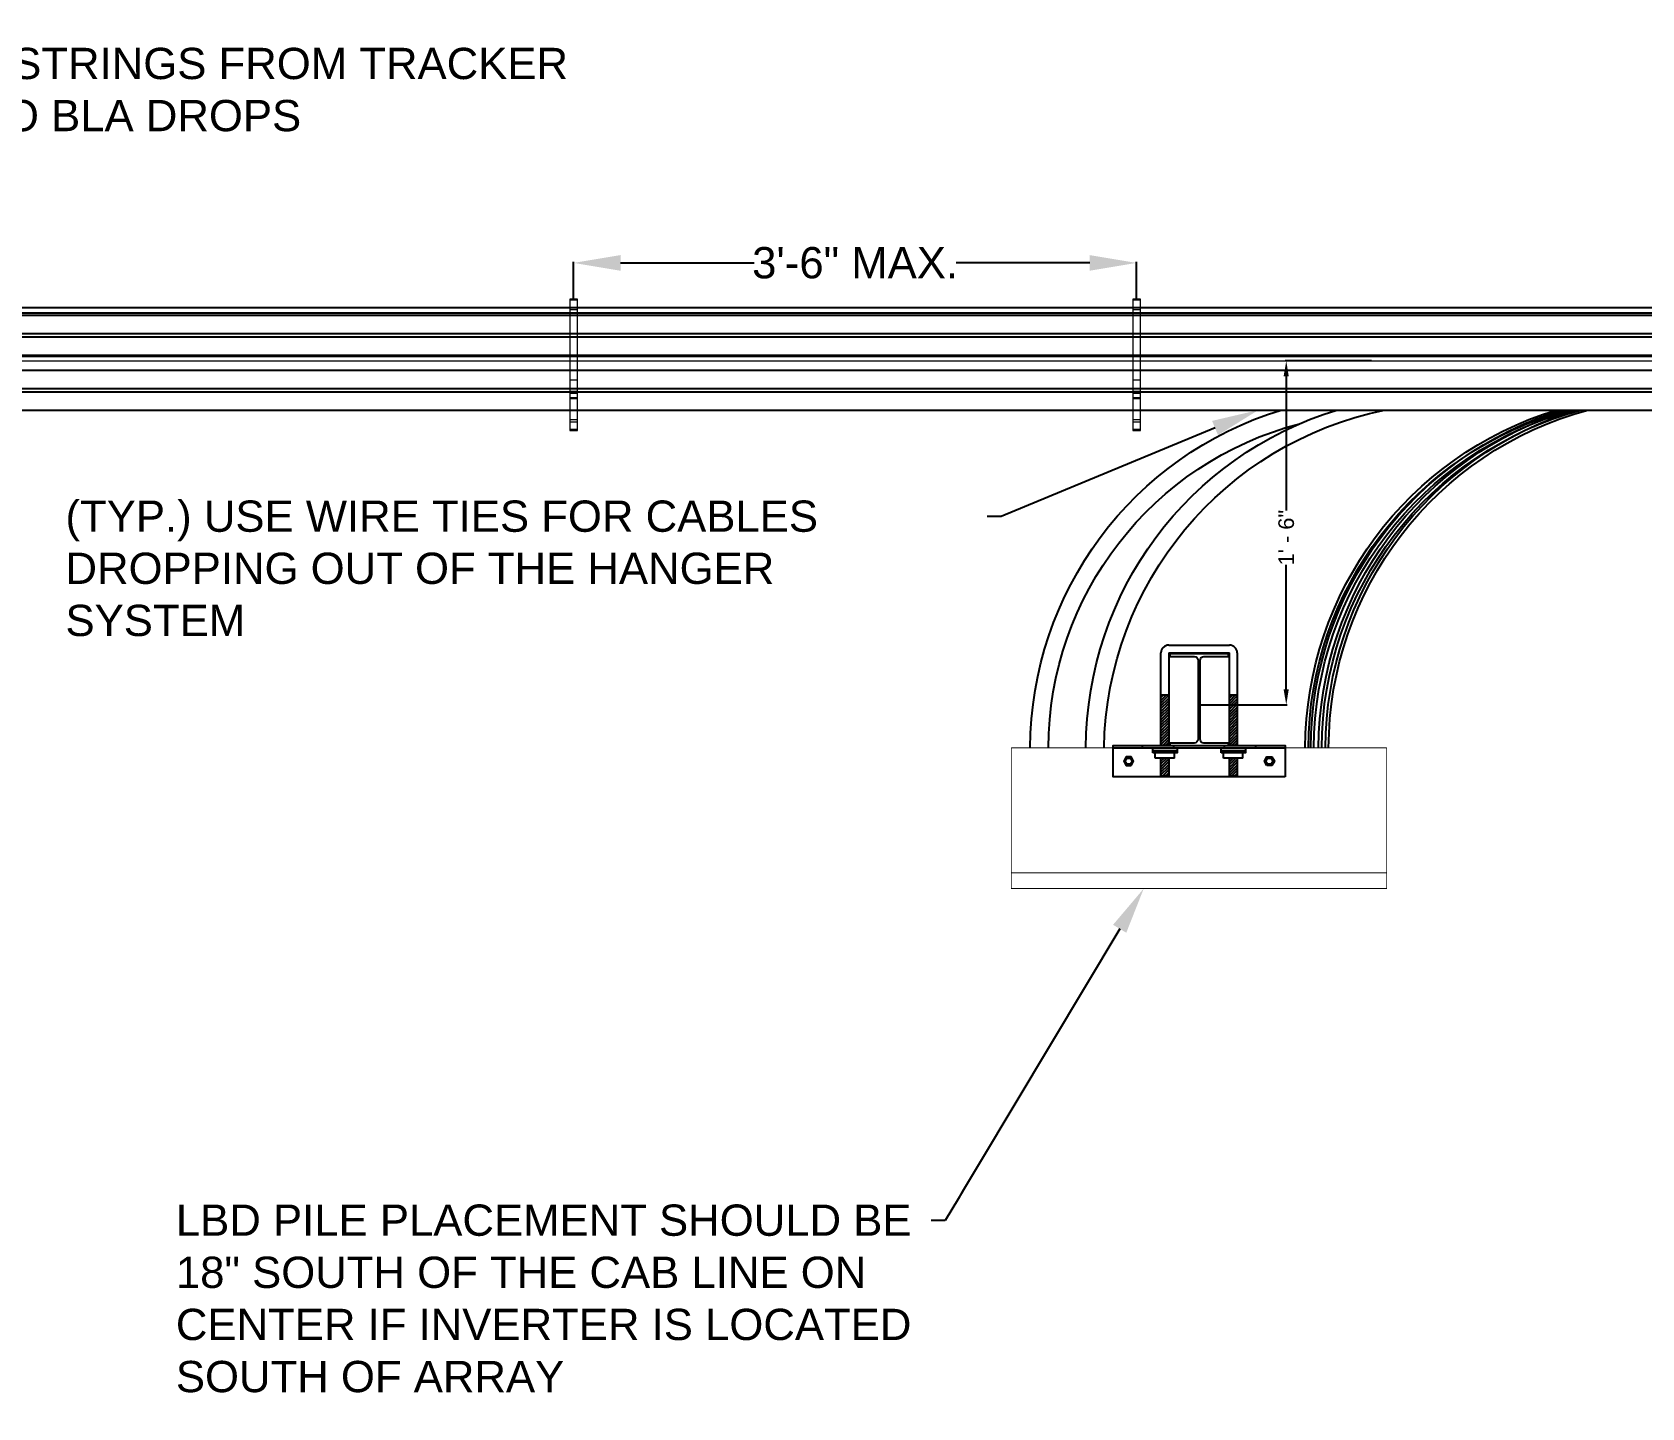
# Model space of a CAD drawing. Header units: inches. Extents: x -1851 to 6314, y -1304 to 4687.
# Drawn here: x 1596.1 to 1699, y 1823.1 to 1911 of the extents above; entities that cross this region are included whole.
import ezdxf
from ezdxf import colors
from ezdxf.entities.mleader import LeaderData, LeaderLine
from ezdxf.math import Vec2, Vec3

# ---------------------------------------------------------------- set-up
doc = ezdxf.new("R2010")
doc.units = ezdxf.units.IN
doc.header["$MEASUREMENT"] = 0
for name, color, linetype in [('DC FEEEDERS', 1, 'Continuous'), ('DC STRING CABLES', 30, 'Continuous'), ('E-COMB-BOX', 41, 'Continuous'), ('G-ANNO-TEXT', 1, 'Continuous'), ('G-TEXT', 7, 'Continuous'), ('S-BOLT', 93, 'Continuous'), ('S-STEL-ANGL', 3, 'Continuous'), ('WIRE MANAGEMENT', 4, 'Continuous')]:
    doc.layers.add(name, color=color, linetype=linetype)
doc.styles.add('NEI-A', font='arial.ttf')
doc.dimstyles.new('NEI-A', dxfattribs={"dimtxt": 0.1, "dimasz": 0.125, "dimexe": 0.0625, "dimexo": 0.0625, "dimgap": 0.0625, "dimtad": 0, "dimtih": 1, "dimtoh": 1, "dimdec": 4, "dimzin": 3, "dimdsep": 46, "dimlunit": 4, "dimtxsty": 'NEI-A', "dimcen": 0, "dimadec": 0, "dimazin": 0, "dimtfac": 0.75, "dimtdec": 4, "dimtofl": 0, "dimtmove": 0, "dimatfit": 3, "dimfxl": 1, "dimfrac": 1, "dimtolj": 1, "dimtzin": 0, "dimarcsym": 0})

# ---------------------------------------------------------------- blocks, each defined once
blk = doc.blocks.new('BracketAngle_BottomView')
for p, q in [((81.54, 214.54), (70.54, 214.54)), ((72.41, 214.54), (72.41, 214.4)), ((74.41, 214.54), (74.41, 214.4)), ((77.66, 214.54), (77.66, 214.4)), ((79.66, 214.54), (79.66, 214.4))]:
    blk.add_line(p, q)
for points in [[(70.54, 216.4), (81.54, 216.4), (81.54, 214.4), (70.54, 214.4)], [(71.7, 215.68), (71.85, 215.4), (71.7, 215.13), (71.38, 215.13), (71.22, 215.4), (71.38, 215.68)], [(80.38, 215.68), (80.22, 215.4), (80.38, 215.13), (80.7, 215.13), (80.85, 215.4), (80.7, 215.68)]]:
    blk.add_lwpolyline(points, close=True)
for centre in [(71.54, 215.4), (80.54, 215.4)]:
    blk.add_circle(centre, 0.2)
blk = doc.blocks.new('*D78')
at = {"layer": 'Defpoints', "color": 0, "transparency": 16777216}
for p in [(1666.73, 1896.28), (1630.73, 1893.96), (1666.73, 1893.96)]:
    blk.add_point(p, dxfattribs=at)
at = {"layer": 'G-ANNO-TEXT', "color": 0, "lineweight": -2, "transparency": 16777216}
for p, q in [((1630.73, 1894.02), (1630.73, 1896.34)), ((1633.73, 1896.28), (1642.27, 1896.28)), ((1663.73, 1896.28), (1655.2, 1896.28)), ((1666.73, 1894.02), (1666.73, 1896.34))]:
    blk.add_line(p, q, dxfattribs=at)
at = {"layer": 'G-ANNO-TEXT', "color": 0, "transparency": 16777216}
for points in [[(1633.73, 1896.78), (1633.73, 1895.78), (1630.73, 1896.28)], [(1663.73, 1896.78), (1663.73, 1895.78), (1666.73, 1896.28)]]:
    blk.add_solid(points, dxfattribs=at)
at = {"layer": 'G-ANNO-TEXT', "color": 0, "transparency": 16777216, "insert": (1648.73, 1896.28), "char_height": 2, "attachment_point": 5, "style": 'NEI-A'}
blk.add_mtext('\\A1;3\'-6" MAX.', dxfattribs=at)
blk = doc.blocks.new('*D80')
at = {"layer": 'Defpoints', "color": 0, "transparency": 16777216}
for p in [(1681.82, 1890.02, 0.12), (1670.79, 1868.01), (1676.3, 1868.01)]:
    blk.add_point(p, dxfattribs=at)
at = {"layer": 'G-ANNO-TEXT', "color": 0, "lineweight": -2, "transparency": 16777216}
for p, q in [((1681.76, 1890.02), (1676.24, 1890.02)), ((1676.3, 1889.02), (1676.3, 1880.44)), ((1676.3, 1869.01), (1676.3, 1876.98)), ((1670.85, 1868.01), (1676.36, 1868.01))]:
    blk.add_line(p, q, dxfattribs=at)
at = {"layer": 'G-ANNO-TEXT', "color": 0, "transparency": 16777216}
for points in [[(1676.13, 1889.02), (1676.46, 1889.02), (1676.3, 1890.02)], [(1676.13, 1869.01), (1676.46, 1869.01), (1676.3, 1868.01)]]:
    blk.add_solid(points, dxfattribs=at)
at = {"layer": 'G-ANNO-TEXT', "color": 0, "transparency": 16777216, "insert": (1676.3, 1878.71), "char_height": 1, "attachment_point": 5, "rotation": 90, "style": 'NEI-A'}
blk.add_mtext('\\A1;1\' - 6"', dxfattribs=at)

msp = doc.modelspace()

# ---------------------------------------------------------------- hatches: boundary and pattern name
at = {"layer": 'S-BOLT'}
h = msp.add_hatch(dxfattribs=at)
h.set_pattern_fill('ANSI31', color=256)
h.set_pattern_definition([(45, (1649.22437, 1797.26906), (-0.08838835, 0.08838835), [])])
h.paths.add_polyline_path([(1673.16187, 1868.6513), (1672.66187, 1868.6513), (1672.66187, 1865.40906), (1673.16187, 1865.40906)])
h.paths.add_polyline_path([(1673.16187, 1864.60851), (1672.66187, 1864.60851), (1672.66187, 1863.44646), (1673.16187, 1863.44646)])
h.paths.add_polyline_path([(1668.78687, 1864.61085), (1668.28687, 1864.61085), (1668.28687, 1863.4488), (1668.78687, 1863.4488)])
h.paths.add_polyline_path([(1668.28687, 1868.6513), (1668.28687, 1865.40906), (1668.78687, 1865.40906), (1668.78687, 1868.6513)])

# ---------------------------------------------------------------- linework, layer by layer
at = {"layer": 'DC FEEEDERS'}
for points in [[(1553.76854, 1892.93021), (1787.6802, 1892.93021)], [(1558.20684, 1891.77021), (1782.97449, 1891.77021)], [(1558.20684, 1891.54827), (1782.97449, 1891.54827)], [(1558.20684, 1890.38827), (1782.97449, 1890.38827)], [(1558.20684, 1889.41087), (1782.97449, 1889.41087)], [(1558.20684, 1888.25087), (1782.97449, 1888.25087)], [(1558.20684, 1888.02893), (1782.97449, 1888.02893)], [(1558.20684, 1886.86893), (1782.97449, 1886.86893)]]:
    msp.add_lwpolyline(points, dxfattribs=at)
for points in [[(1659.93382, 1865.26906, -0.329466328), (1675.98425, 1886.86893, -0.098766988)], [(1663.49027, 1865.26906, -0.329466328), (1679.5407, 1886.86893, -0.098766988)], [(1664.65027, 1865.26613, -0.351802848), (1682.58799, 1886.86893, -0.329466328)], [(1661.09381, 1865.26613, -0.340666175), (1677.15416, 1885.99403, -0.329466328)]]:
    msp.add_lwpolyline(points, format="xyb", dxfattribs=at)
at = {"layer": 'DC STRING CABLES', "flags": 128}
for points in [[(1780.61759, 1893.40453), (1594.98274, 1893.40453)], [(1781.15391, 1893.07207), (1594.98274, 1893.07207)]]:
    msp.add_lwpolyline(points, dxfattribs=at)
for points in [[(1677.51667, 1865.26906, -0.329466328), (1693.5671, 1886.86893, -0.329466328)], [(1677.71667, 1865.26856, -0.338048409), (1694.29131, 1886.86893, -0.329466328)], [(1677.8713, 1865.26906, -0.329466328), (1693.92173, 1886.86893, -0.329466328)], [(1678.0713, 1865.26856, -0.338048409), (1694.64595, 1886.86893, -0.329466328)], [(1678.3678, 1865.26906, -0.329466328), (1694.41823, 1886.86893, -0.329466328)], [(1678.5678, 1865.26856, -0.338048409), (1695.14245, 1886.86893, -0.329466328)], [(1678.81111, 1865.26906, -0.329466328), (1694.86154, 1886.86893, -0.329466328)], [(1679.01111, 1865.26856, -0.338048409), (1695.58575, 1886.86893, -0.329466328)]]:
    msp.add_lwpolyline(points, format="xyb", dxfattribs=at)
at = {"layer": 'E-COMB-BOX', "color": 30, "const_width": 0.05}
for points in [[(1658.72437, 1865.26906), (1658.72437, 1856.26906), (1682.72437, 1856.26906), (1682.72437, 1865.26906)], [(1682.72437, 1865.26906), (1658.72437, 1865.26906)], [(1658.72437, 1857.26906), (1682.72437, 1857.26906)]]:
    msp.add_lwpolyline(points, dxfattribs=at)
at = {"layer": 'G-TEXT', "flags": 128}
msp.add_lwpolyline([(1668.84937, 1865.40906), (1672.59937, 1865.40906), (1672.59937, 1865.57406), (1671.03887, 1865.57406, -0.414213562), (1670.78887, 1865.82406), (1670.78887, 1870.85906, -0.414213562), (1671.03887, 1871.10906), (1672.59937, 1871.10906), (1672.59937, 1871.27406), (1668.84937, 1871.27406), (1668.84937, 1871.10906), (1670.40987, 1871.10906, -0.414213562), (1670.65987, 1870.85906), (1670.65987, 1865.82406, -0.414213562), (1670.40987, 1865.57406), (1668.84937, 1865.57406), (1668.84937, 1865.40906)], format="xyb", dxfattribs=at)
at = {"layer": 'S-BOLT'}
for p, q in [((1668.78687, 1871.8388), (1672.66187, 1871.8388)), ((1668.78687, 1871.3388), (1672.66187, 1871.3388)), ((1667.7586, 1864.93885), (1667.7586, 1865.26906)), ((1668.53687, 1864.93885), (1668.69459, 1865.10396)), ((1668.68271, 1864.93885), (1668.84044, 1865.10396)), ((1672.1336, 1864.93651), (1672.1336, 1865.26672)), ((1672.91187, 1864.93651), (1673.06959, 1865.10162)), ((1673.05771, 1864.93651), (1673.21544, 1865.10162)), ((1667.92076, 1864.61085), (1667.92076, 1864.93885)), ((1669.15298, 1864.61085), (1667.92076, 1864.61085)), ((1669.15298, 1864.61085), (1669.15298, 1864.93885)), ((1672.29576, 1864.60851), (1672.29576, 1864.93651)), ((1673.52798, 1864.60851), (1672.29576, 1864.60851)), ((1673.52798, 1864.60851), (1673.52798, 1864.93651))]:
    msp.add_line(p, q, dxfattribs=at)
for points in [[(1668.78687, 1871.3388), (1668.78687, 1865.40906), (1668.28687, 1865.40906), (1668.28687, 1871.3388)], [(1673.16187, 1871.3388), (1673.16187, 1865.40906), (1672.66187, 1865.40906), (1672.66187, 1871.3388)], [(1668.28687, 1868.6513), (1668.78687, 1868.6513)], [(1672.66187, 1868.6513), (1673.16187, 1868.6513)], [(1667.7586, 1865.26906), (1669.31513, 1865.26906)], [(1669.31513, 1865.26906), (1669.31513, 1864.93885), (1667.7586, 1864.93885)], [(1667.7586, 1865.10396), (1669.31513, 1865.10396)], [(1672.1336, 1865.26672), (1673.69013, 1865.26672)], [(1673.69013, 1865.26672), (1673.69013, 1864.93651), (1672.1336, 1864.93651)], [(1672.1336, 1865.10162), (1673.69013, 1865.10162)], [(1668.78687, 1864.61085), (1668.78687, 1863.4488), (1668.28687, 1863.4488), (1668.28687, 1864.61085)], [(1673.16187, 1864.60851), (1673.16187, 1863.44646), (1672.66187, 1863.44646), (1672.66187, 1864.60851)]]:
    msp.add_lwpolyline(points, dxfattribs=at)
for centre, start, end in [((1668.78687, 1871.3388), 90, 180), ((1672.66187, 1871.3388), 0, 90)]:
    msp.add_arc(centre, 0.5, start, end, dxfattribs=at)
at = {"layer": 'WIRE MANAGEMENT', "color": 4, "linetype": 'Continuous', "lineweight": 18, "elevation": 0.11854, "flags": 128}
for points in [[(1630.98274, 1893.95505), (1630.48274, 1893.95505), (1630.48274, 1885.55505), (1630.98274, 1885.55505)], [(1666.98274, 1893.95505), (1666.48274, 1893.95505), (1666.48274, 1885.55505), (1666.98274, 1885.55505)]]:
    msp.add_lwpolyline(points, close=True, dxfattribs=at)
for points in [[(1630.98274, 1893.95505), (1630.48274, 1893.95505)], [(1630.98274, 1893.89396), (1630.48274, 1893.89396)], [(1666.98274, 1893.95505), (1666.48274, 1893.95505)], [(1666.98274, 1893.89396), (1666.48274, 1893.89396)], [(1630.98274, 1893.41046), (1630.48274, 1893.41046)], [(1630.98274, 1893.28239), (1630.48274, 1893.28239)], [(1666.98274, 1893.41046), (1666.48274, 1893.41046)], [(1666.98274, 1893.28239), (1666.48274, 1893.28239)], [(1558.20684, 1890.30149), (1782.97449, 1890.30149)], [(1558.20684, 1890.02342), (1782.97449, 1890.02342)], [(1630.98274, 1889.37224), (1630.48274, 1889.37224)], [(1630.98274, 1888.78998), (1630.48274, 1888.78998)], [(1666.98274, 1889.37224), (1666.48274, 1889.37224)], [(1666.98274, 1888.78998), (1666.48274, 1888.78998)], [(1630.98274, 1888.06378), (1630.48274, 1888.06378)], [(1630.98274, 1887.9282), (1630.48274, 1887.9282)], [(1630.98274, 1887.64312), (1630.48274, 1887.64312)], [(1666.98274, 1888.06378), (1666.48274, 1888.06378)], [(1666.98274, 1887.9282), (1666.48274, 1887.9282)], [(1666.98274, 1887.64312), (1666.48274, 1887.64312)], [(1630.98274, 1887.58189), (1630.48274, 1887.58189)], [(1666.98274, 1887.58189), (1666.48274, 1887.58189)], [(1630.98274, 1886.24077), (1630.48274, 1886.24077)], [(1630.98274, 1886.10519), (1630.48274, 1886.10519)], [(1630.98274, 1885.61613), (1630.48274, 1885.61613)], [(1630.98274, 1885.55505), (1630.48274, 1885.55505)], [(1666.98274, 1886.24077), (1666.48274, 1886.24077)], [(1666.98274, 1886.10519), (1666.48274, 1886.10519)], [(1666.98274, 1885.61613), (1666.48274, 1885.61613)], [(1666.98274, 1885.55505), (1666.48274, 1885.55505)]]:
    msp.add_lwpolyline(points, dxfattribs=at)

# ---------------------------------------------------------------- block references
at = {"layer": 'S-STEL-ANGL', "rotation": 180}
msp.add_blockref('BracketAngle_BottomView', (1746.76144, 2079.81301), dxfattribs=at)

# ---------------------------------------------------------------- dimensions: what is measured, and where the dimension line sits
at = {"layer": 'G-ANNO-TEXT'}
dim = msp.add_linear_dim(base=(1666.73274, 1896.27597, 0.11854), p1=(1630.73274, 1893.95505, 0.11854), p2=(1666.73274, 1893.95505, 0.11854), text='3\'-6" MAX.', dimstyle='NEI-A', override={"dimtxt": 2, "dimasz": 3}, dxfattribs=at)
dim.commit()
dim.dimension.update_dxf_attribs({"geometry": '*D78', "text_midpoint": (1648.73274, 1896.27597, 0.11854)})

# ---------------------------------------------------------------- next in the draw order: leaders
ml = msp.add_multileader_mtext('Standard', dxfattribs=at)
ml.set_content('(TYP.) DC STRINGS FROM TRACKER TABLES TO BLA DROPS', color=256, style='NEI-A')
ml.set_leader_properties()
ml.build(insert=Vec2(0, 0))
ml.multileader.update_dxf_attribs({"dogleg_length": 0.89968, "arrow_head_size": 3})
ctx = ml.context
ctx.base_point, ctx.char_height, ctx.arrow_head_size, ctx.landing_gap_size, ctx.plane_origin = Vec3(1579.63981, 1909.01958), 2, 3, 1.53573, Vec3(1627.67686, 1864.48346)
notes = []
notes.append((ctx, [(0, (1, 1, 0), (1578.74013, 1909.01958), (1, 0), 0.89968, [(0, [(1562.68436, 1893.40266)], 0, [])])]))
ctx.mtext.insert, ctx.mtext.width, ctx.mtext.flow_direction = Vec3(1581.17554, 1910.03663), 49.1905321, 5
ctx.mtext.has_bg_fill, ctx.mtext.bg_color, ctx.mtext.bg_scale_factor, ctx.mtext.bg_transparency, ctx.mtext.use_window_bg_color = 1, -1073741824, 1.5, 0, 1
ml = msp.add_multileader_mtext('Standard', dxfattribs=at)
ml.set_content('\\pxql,t3.00005;(TYP.) USE WIRE TIES FOR CABLES DROPPING OUT OF THE HANGER SYSTEM', color=256, style='NEI-A')
ml.set_leader_properties()
ml.build(insert=Vec2(0, 0))
ml.multileader.update_dxf_attribs({"dogleg_length": 3.07146, "arrow_head_size": 3})
ctx = ml.context
ctx.base_point, ctx.char_height, ctx.arrow_head_size, ctx.landing_gap_size, ctx.plane_origin = Vec3(1596.93953, 1880.06606), 2, 3, 1.53573, Vec3(2400.91099, 1325.4458)
ctx.text_align_type = 2
notes.append((ctx, [(1, (1, 1, 0), (1658.07575, 1880.06606), (-1, 0), 0.89968, [(1, [(1674.51686, 1886.86893)], 0, [])])]))
ctx.mtext.insert, ctx.mtext.width, ctx.mtext.alignment, ctx.mtext.flow_direction = Vec3(1655.64033, 1881.08311), 57.4006276, 3, 5
ctx.mtext.has_bg_fill, ctx.mtext.bg_color, ctx.mtext.bg_scale_factor, ctx.mtext.bg_transparency, ctx.mtext.use_window_bg_color = 1, -1073741824, 1.5, 0, 1
ml = msp.add_multileader_mtext('Standard', dxfattribs=at)
ml.set_content('LBD PILE PLACEMENT SHOULD BE 18" SOUTH OF THE CAB LINE ON CENTER IF INVERTER IS LOCATED SOUTH OF ARRAY', color=256, style='NEI-A')
ml.set_leader_properties()
ml.build(insert=Vec2(0, 0))
ml.multileader.update_dxf_attribs({"dogleg_length": 0.89968, "arrow_head_size": 3})
ctx = ml.context
ctx.base_point, ctx.char_height, ctx.arrow_head_size, ctx.landing_gap_size, ctx.plane_origin = Vec3(1603.76206, 1835.04073), 2, 3, 1.53573, Vec3(1649.54809, 1790.50462)
notes.append((ctx, [(1, (1, 1, 0), (1654.48354, 1835.04073), (-1, 0), 0.89968, [(0, [(1667.18915, 1856.26906)], 0, [])])]))
ctx.mtext.insert, ctx.mtext.width, ctx.mtext.flow_direction = Vec3(1605.29779, 1836.05779), 49.1905321, 5
ctx.mtext.has_bg_fill, ctx.mtext.bg_color, ctx.mtext.bg_scale_factor, ctx.mtext.bg_transparency, ctx.mtext.use_window_bg_color = 1, -1073741824, 1.5, 0, 1
for ctx, leaders in notes:
    for number, flags, end, landing, length, lines in leaders:
        leader = LeaderData()
        leader.index, (leader.has_last_leader_line, leader.has_dogleg_vector, leader.attachment_direction) = number, flags
        leader.last_leader_point, leader.dogleg_vector, leader.dogleg_length = Vec3(end), Vec3(landing), length
        for number, points, colour, breaks in lines:
            line = LeaderLine()
            line.index, line.vertices, line.color, line.breaks = number, Vec3.list(points), colors.encode_raw_color(colour), breaks
            leader.lines.append(line)
        ctx.leaders.append(leader)

# ---------------------------------------------------------------- next in the draw order: dimensions: what is measured, and where the dimension line sits
dim = msp.add_linear_dim(base=(1676.29811, 1868.0124), p1=(1681.81767, 1890.02342, 0.11854), p2=(1670.78887, 1868.0124), angle=90, text='1\' - 6"', dimstyle='NEI-A', override={"dimtxt": 1, "dimasz": 1}, dxfattribs=at)
dim.commit()
dim.dimension.update_dxf_attribs({"geometry": '*D80', "text_midpoint": (1676.29811, 1878.71164), "dimtype": 160, "text_rotation": 90})

doc.saveas('drawing.dxf')
